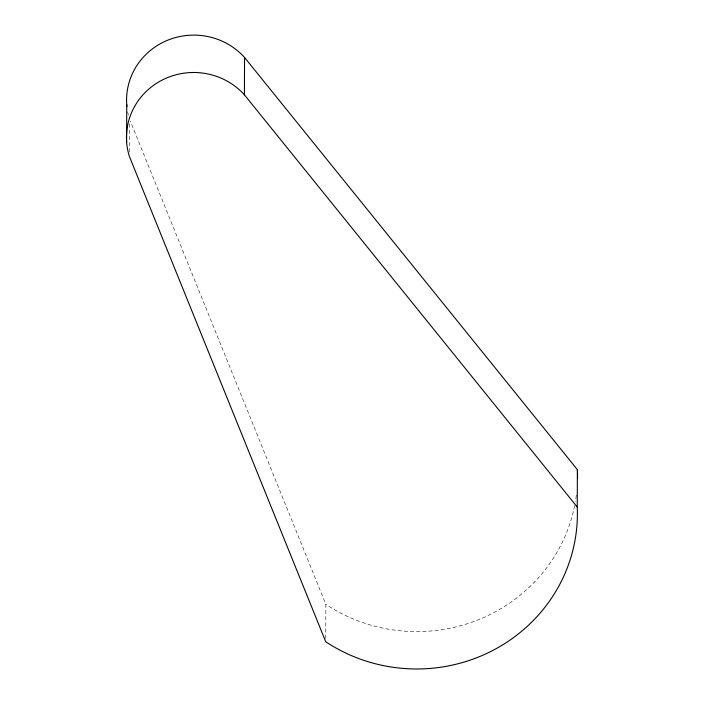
<?xml version="1.0" encoding="UTF-8"?>
<svg xmlns="http://www.w3.org/2000/svg" width="704" height="704" viewBox="0 0 704 704"><rect width="100%" height="100%" fill="white"/><g stroke="black" fill="none" stroke-linecap="round" stroke-linejoin="round"><path stroke-width="0.53" stroke-dasharray="3.52 2.64" d="M129.404 152.046L129.501 122.364M325.75 638.458L325.864 604.375L130.337 121.106M128.383 115.016A67.241 64.979 0.2 0 1 127.706 111.91M576.347 495.106A160.785 155.382 0.2 0 1 575.414 501.389M574.649 505.569A160.785 155.382 0.2 0 1 325.864 604.375"/><path stroke-width="1.06" d="M126.614 141.988L126.746 104.606M244.42 94.838A67.241 64.979 0.2 0 0 161.084 80.634A67.241 64.979 0.2 0 0 129.386 156.446L325.741 641.758A160.785 155.382 0.2 0 0 494.586 649.502A160.785 155.382 0.2 0 0 577.254 507.047L244.42 94.838L244.543 57.455A67.241 64.979 0.2 0 0 167.077 40.462A67.241 64.979 0.2 0 0 126.931 106.691M577.254 507.047L577.386 469.665L244.543 57.455M577.386 469.665A160.785 155.382 0.2 0 1 577.518 478.139"/></g></svg>
